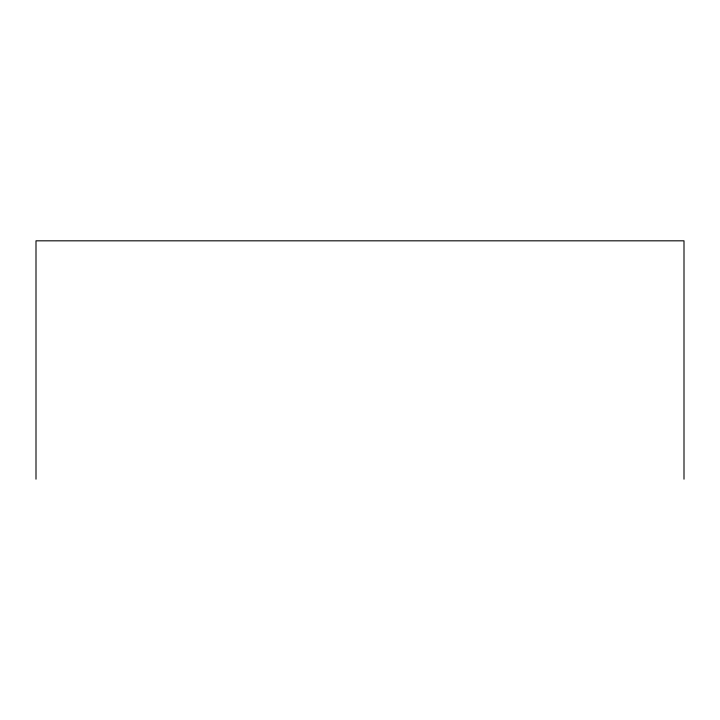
<?xml version="1.0" encoding="UTF-8"?>
<svg xmlns="http://www.w3.org/2000/svg" width="720" height="720" viewBox="0 0 720 720"><rect width="100%" height="100%" fill="white"/><g stroke="black" fill="none" stroke-linecap="round" stroke-linejoin="round"><path stroke-width="1.08" d="M684 479.178L684 240.822L36 240.822L36 479.178"/></g></svg>
